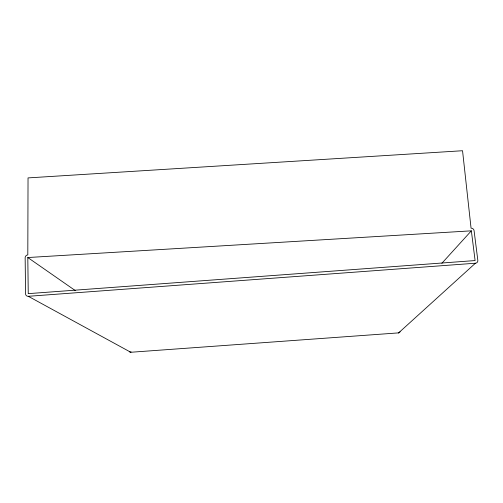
<?xml version="1.0" encoding="UTF-8"?>
<svg xmlns="http://www.w3.org/2000/svg" width="503" height="503" viewBox="0 0 503 503"><rect width="100%" height="100%" fill="white"/><g stroke="black" fill="none" stroke-linecap="round" stroke-linejoin="round"><path stroke-width="0.75" d="M131 351.742L130.793 352.263L398.621 332.879A1.66 1.603 34.5 0 0 400.03 331.747M441.86 263.289L471.355 230.833L475.096 260.56L28.243 293.645L27.803 257.536L471.355 230.833M129.252 351.371A1.641 1.584 -48.8 0 0 130.78 352.263L28.281 296.298A2.748 2.584 -42.2 0 1 25.571 293.846L25.15 257.731A2.716 2.546 -38.3 0 1 27.81 254.927L28.036 177.905L462.546 150.73L471.066 228.211A2.76 2.603 23.5 0 1 474.071 230.632L477.831 260.359A2.792 2.634 27 0 1 475.429 263.22L398.609 332.892M28.281 296.298L475.429 263.22M398.571 332.892L398.37 332.395M27.803 257.536L75.312 290.596"/></g></svg>
